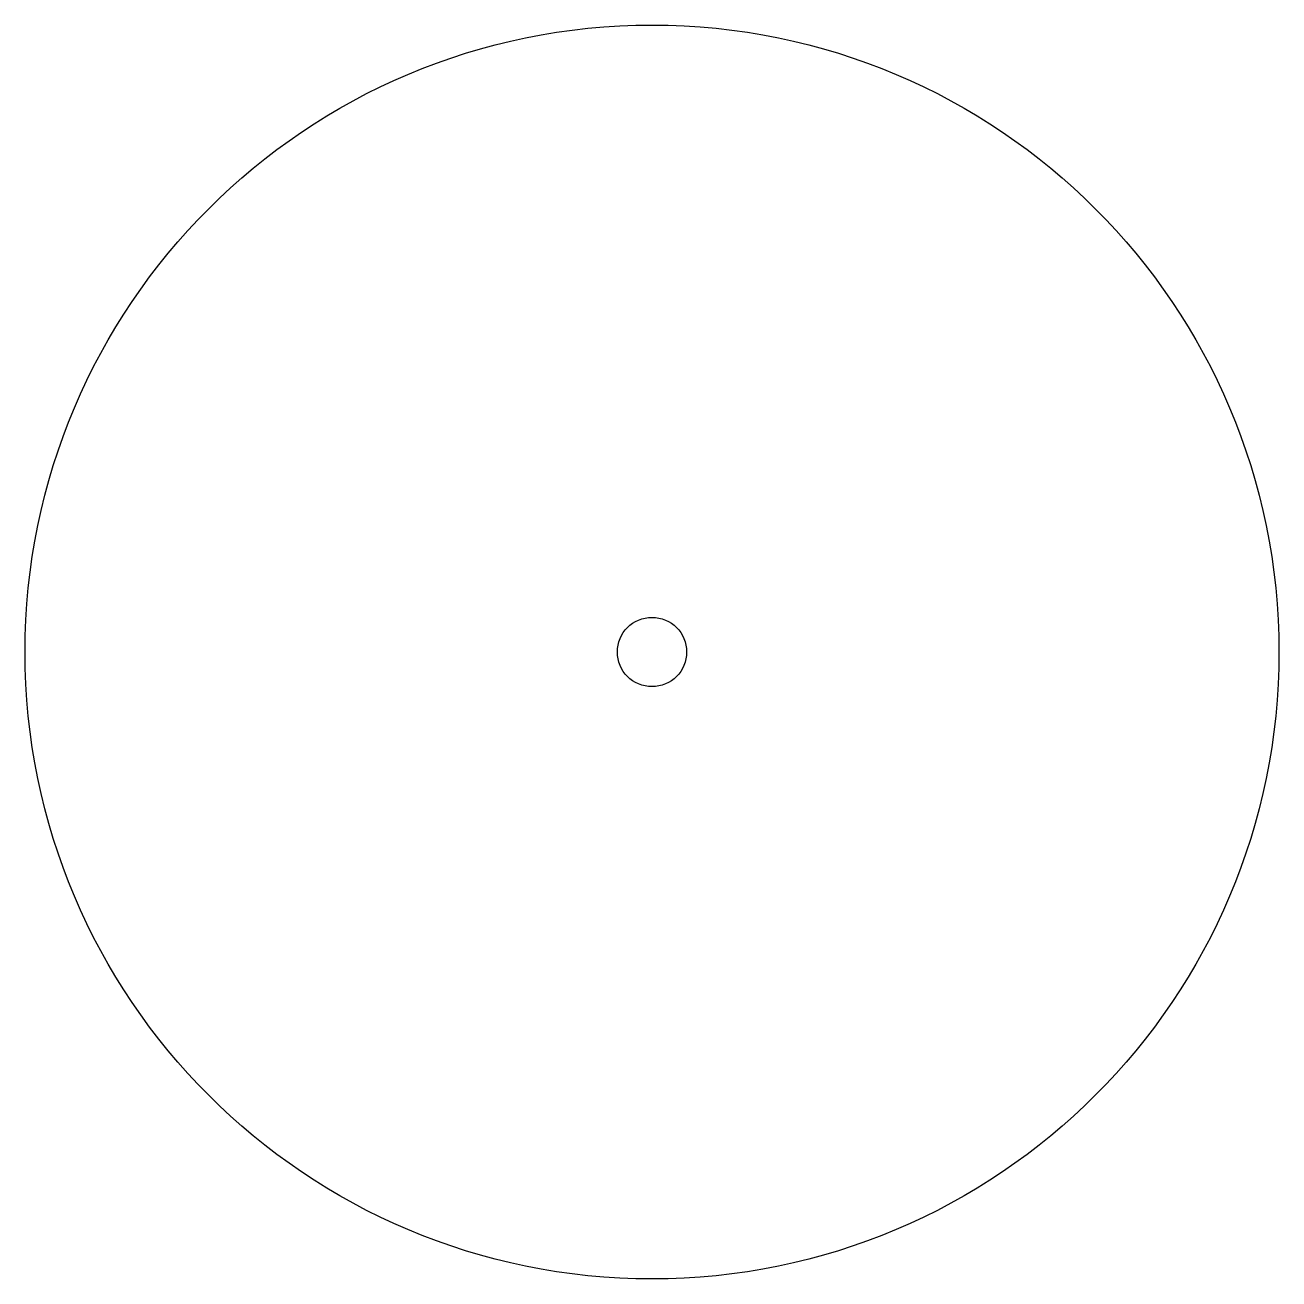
# Model space of a CAD drawing. Extents: x -65 to 89, y -77 to 77.
import ezdxf

# ---------------------------------------------------------------- set-up
doc = ezdxf.new("R2010")
doc.units = 0
doc.header["$MEASUREMENT"] = 0
doc.layers.add('VISIBLE', color=7, linetype='CONTINUOUS')

msp = doc.modelspace()

# ---------------------------------------------------------------- linework, layer by layer
at = {"layer": 'VISIBLE'}
for radius in [77, 4.25]:
    msp.add_circle((12, 0), radius, dxfattribs=at)

doc.saveas('drawing.dxf')
